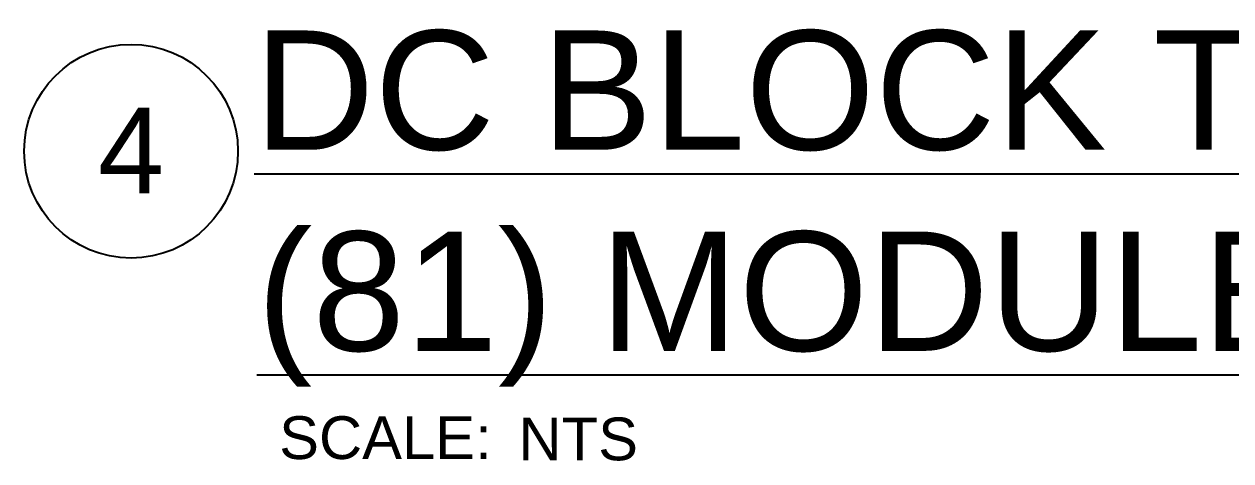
# Model space of a CAD drawing. Header units: feet. Extents: x -12372 to 90117, y -14865 to 4121.
# Drawn here: x 4440.4 to 4804.2, y 3244.3 to 3376 of the extents above; entities that cross this region are included whole.
import ezdxf
from ezdxf.enums import TextEntityAlignment as Align

# ---------------------------------------------------------------- set-up
doc = ezdxf.new("R2010")
doc.units = ezdxf.units.FT
doc.header["$MEASUREMENT"] = 0
doc.layers.add('G-ANNO-TEXT', color=1, linetype='Continuous')
doc.layers.add('G-ANNO-TEXT @ 1', color=1, linetype='Continuous')
doc.styles.add('NEI-A', font='arial.ttf')

# ---------------------------------------------------------------- blocks, each defined once
blk = doc.blocks.new('DETAIL_TITLE')
blk.add_circle((0.5923, -0.5126), 0.25)
at = {"style": 'NEI-A'}
blk.add_attdef('DETAIL_TITLE_001', (0.9099, -0.4851), '', height=0.2, dxfattribs=at)
at = {"style": 'NEI-A', "flags": 8}
blk.add_attdef('#', text='', height=0.2, dxfattribs=at).set_placement((0.5922, -0.5109), align=Align.MIDDLE_CENTER)
at = {"style": 'NEI-A'}
for tag, p in [('SCALE:', (0.9386, -0.7379)), ('1"_=_', (1.5474, -0.7379))]:
    blk.add_attdef(tag, text='', height=0.1, dxfattribs=at).set_placement(p, align=Align.BOTTOM_LEFT)
blk = doc.blocks.new('*U99')
at = {"layer": 'G-ANNO-TEXT @ 1'}
ref = blk.add_blockref('DETAIL_TITLE', (4396.28, 3403.79), dxfattribs=dict(at, xscale=128.9267043143703, yscale=128.9267043143703, zscale=128.9267043143703))
ref.add_attrib('#', '4', dxfattribs={"layer": '0', "height": 25.79, "style": 'NEI-A'}).set_placement((4472.63, 3337.92), align=Align.MIDDLE_CENTER)
ref.add_attrib('DETAIL_TITLE_001', '%%UDC BLOCK TYPE-4 (3) STRINGS', (4509.71, 3338.13), dxfattribs={"layer": '0', "height": 36, "style": 'NEI-A'})
ref.add_attrib('SCALE:', 'SCALE:', dxfattribs={"layer": '0', "height": 12.893, "style": 'NEI-A'}).set_placement((4517.29, 3257.76), align=Align.TOP_LEFT)
ref.add_attrib('1"_=_', 'NTS', dxfattribs={"layer": '0', "height": 12.893, "style": 'NEI-A'}).set_placement((4589.46, 3257.38), align=Align.TOP_LEFT)
ref.add_attrib('DETAIL_TITLE_002', '%%U(81) MODULES [400W]', (4510.54, 3277.49), dxfattribs={"layer": '0', "height": 36, "style": 'NEI-A'})

msp = doc.modelspace()

# ---------------------------------------------------------------- block references
at = {"layer": 'G-ANNO-TEXT', "lineweight": 200}
msp.add_blockref('*U99', (0, 0), dxfattribs=at)

doc.saveas('drawing.dxf')
